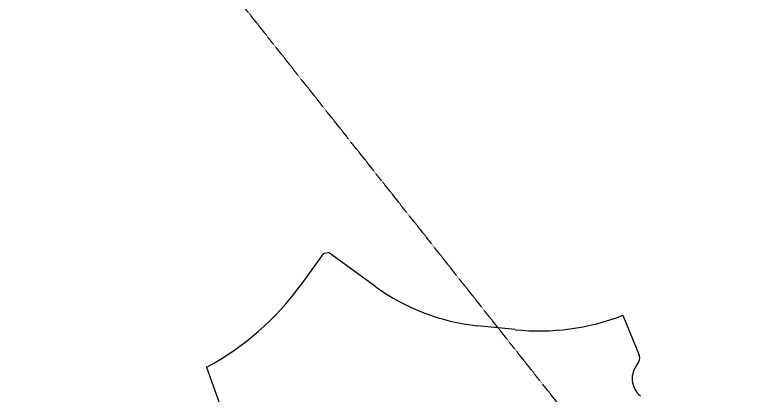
# Model space of a CAD drawing. Extents: x 6117139 to 6122428, y 2195785 to 2203370.
# Drawn here: x 6119397 to 6122030, y 2198244 to 2199577 of the extents above; entities that cross this region are included whole.
import ezdxf

# ---------------------------------------------------------------- set-up
doc = ezdxf.new("R2010")
doc.units = 21
doc.header["$MEASUREMENT"] = 0
doc.linetypes.add('DASHED2', pattern=[0.375, 0.25, -0.125])
doc.layers.add('V-LINE-PIQ', color=2, linetype='Continuous')
doc.layers.add('V-LINE-TIE', color=5, linetype='DASHED2')

msp = doc.modelspace()

# ---------------------------------------------------------------- linework, layer by layer
at = {"layer": 'V-LINE-PIQ'}
for p, q in [((6120476.3, 2198741.2), (6120397.9, 2198633.2)), ((6120494.1, 2198745.5), (6120479.6, 2198743.2)), ((6120660.1, 2198626.7), (6120497.8, 2198744.6)), ((6121525.2, 2198526.7), (6121582.2, 2198387.6)), ((6121148.1, 2198476.4), (6121015.3, 2198490.3)), ((6120067.1, 2198344.6), (6120207.2, 2197960))]:
    msp.add_line(p, q, dxfattribs=at)
for centre, radius, start, end in [((6120480.4, 2198738.2), 5, 99, 144), ((6120494.8, 2198740.5), 5, 54, 99), ((6119602.2, 2199211.3), 983.5, 298.2119, 324), ((6121092.1, 2199221.3), 735, 234, 264), ((6121232.6, 2199280.4), 808.5, 264, 291.2174), ((6121554.4, 2198376.2), 30, 319.0811, 22.2805), ((6121636.4, 2198305.1), 78.5, 139.0811, 230.6732)]:
    msp.add_arc(centre, radius, start, end, dxfattribs=at)
at = {"layer": 'V-LINE-TIE'}
msp.add_line((6122029.9, 2197294.2), (6117267.9, 2203305.3), dxfattribs=at)

doc.saveas('drawing.dxf')
